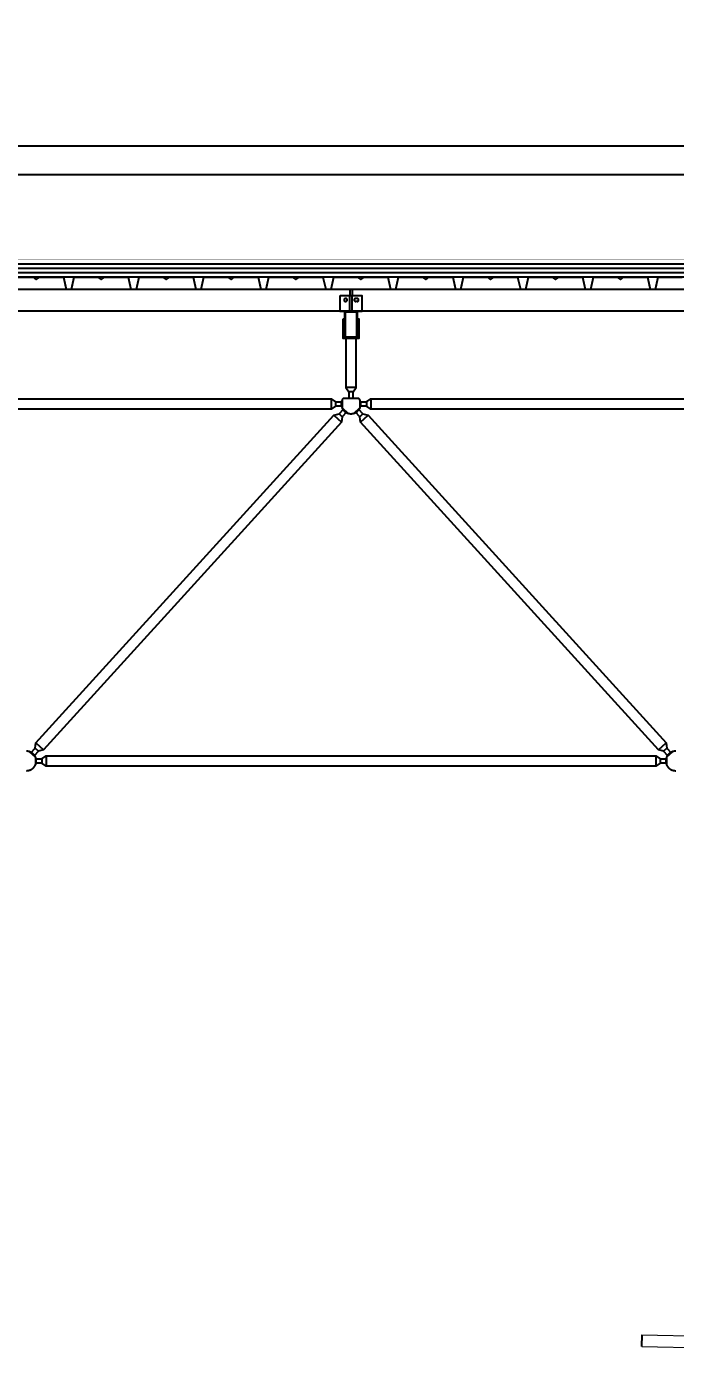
# Model space of a CAD drawing. Header units: centimetres. Extents: x 26569 to 160723, y -3143 to 14565.
# Drawn here: x 40926.7 to 41076.7, y 6125.5 to 6431.8 of the extents above; entities that cross this region are included whole.
import ezdxf

# ---------------------------------------------------------------- set-up
doc = ezdxf.new("R2010")
doc.units = ezdxf.units.CM
doc.header["$LTSCALE"] = 100
doc.linetypes.add('HIDDEN', pattern=[9.525, 6.35, -3.175])
for name, color, linetype in [('A-ANNO-DIMS', 187, 'Continuous'), ('A-DOOR', 193, 'Continuous'), ('A-ELEV-02', 253, 'Continuous'), ('A-ELEV-04', 250, 'Continuous'), ('A-WALL-INSL', 249, 'Continuous'), ('A-WALL-SNWPNL', 200, 'Continuous'), ('S-STEL', 3, 'Continuous')]:
    doc.layers.add(name, color=color, linetype=linetype)
doc.styles.add('Fields_100', font='act_simplex.shx', dxfattribs={"width": 0.8, "height": 20})
doc.linetypes.add('BATTING', pattern='A,0.00254,-2.54,[134,ltypeshp.shx,S=2.54,R=0,X=-2.54,Y=0],-5.08,[134,ltypeshp.shx,S=2.54,R=180,X=2.54,Y=0],-2.54', length=10.16254)
doc.dimstyles.new('FIELDS_100', dxfattribs={"dimscale": 0, "dimtxt": 20, "dimasz": 5, "dimexe": 5, "dimexo": 5, "dimgap": 5, "dimtad": 0, "dimdec": 0, "dimzin": 0, "dimdsep": 46, "dimtxsty": 'Fields_100', "dimblk": 'DOT', "dimcen": 0.09, "dimclrt": 50, "dimadec": 0, "dimazin": 0, "dimtfac": 1, "dimtdec": 0, "dimtix": 1, "dimtofl": 0, "dimtmove": 1, "dimatfit": 3, "dimfxl": 5, "dimfxlon": 1, "dimtolj": 1, "dimtzin": 0, "dimarcsym": 0})

# ---------------------------------------------------------------- blocks, each defined once
blk = doc.blocks.new('_Dot')
at = {"color": 0, "linetype": 'ByBlock', "lineweight": -2}
blk.add_line((-0.5, 0), (-1, 0), dxfattribs=at)
at = {"color": 0, "linetype": 'ByBlock', "const_width": 0.5}
blk.add_lwpolyline([(-0.25, 0, 1), (0.25, 0, 1)], format="xyb", close=True, dxfattribs=at)
blk = doc.blocks.new('*D699')
at = {"layer": 'A-ANNO-DIMS', "color": 0, "lineweight": -2, "transparency": 16777216}
for p, q in [((40326.73, 6649.56), (40326.73, 6659.56)), ((41226.73, 6649.56), (41226.73, 6659.56)), ((40331.73, 6654.56), (40745.07, 6654.56)), ((41221.73, 6654.56), (40808.4, 6654.56))]:
    blk.add_line(p, q, dxfattribs=at)
at = {"layer": 'DEFPOINTS', "color": 0, "transparency": 16777216}
for p in [(41226.73, 6654.56), (40326.73, 6232.06), (41226.73, 6232.06)]:
    blk.add_point(p, dxfattribs=at)
at = {"layer": 'A-ANNO-DIMS', "color": 0, "lineweight": -2, "transparency": 16777216, "xscale": 5, "yscale": 5, "zscale": 5, "rotation": 180}
blk.add_blockref('_Dot', (40326.73, 6654.56), dxfattribs=at)
at = {"layer": 'A-ANNO-DIMS', "color": 0, "lineweight": -2, "transparency": 16777216, "xscale": 5, "yscale": 5, "zscale": 5}
blk.add_blockref('_Dot', (41226.73, 6654.56), dxfattribs=at)
at = {"layer": 'A-ANNO-DIMS', "color": 50, "transparency": 16777216, "insert": (40776.73, 6654.56), "char_height": 20, "attachment_point": 5, "style": 'Fields_100'}
blk.add_mtext('\\A1;1800', dxfattribs=at)

msp = doc.modelspace()

# ---------------------------------------------------------------- linework, layer by layer
at = {"layer": 'A-DOOR', "lineweight": 0}
for p, q in [((41068.97, 6129.4), (41220.69, 6125.52)), ((41068.97, 6126.65), (41222.93, 6123.34))]:
    msp.add_line(p, q, dxfattribs=at)
at = {"layer": 'A-DOOR'}
msp.add_line((41068.97, 6126.65), (41069.04, 6129.4), dxfattribs=at)
at = {"layer": 'A-ELEV-02'}
for points in [[(36704.23, 6371.06), (41237.98, 6371.06)], [(41001.48, 6371.06), (41001.48, 6369.56)], [(41001.98, 6371.06), (41001.98, 6369.56)], [(41002.83, 6368.91), (41002.83, 6368.91), (41002.82, 6368.91), (41002.81, 6368.91), (41002.8, 6368.91), (41002.79, 6368.91), (41002.79, 6368.91), (41002.78, 6368.91), (41002.77, 6368.91), (41002.76, 6368.9), (41002.75, 6368.9), (41002.75, 6368.9), (41002.74, 6368.9), (41002.73, 6368.9), (41002.72, 6368.89), (41002.71, 6368.89), (41002.71, 6368.89), (41002.7, 6368.88), (41002.69, 6368.88), (41002.68, 6368.88), (41002.67, 6368.87), (41002.67, 6368.87), (41002.66, 6368.86), (41002.65, 6368.86), (41002.64, 6368.86), (41002.64, 6368.85), (41002.63, 6368.84), (41002.62, 6368.84), (41002.61, 6368.83), (41002.61, 6368.83), (41002.6, 6368.82), (41002.59, 6368.82), (41002.59, 6368.81), (41002.58, 6368.8), (41002.57, 6368.8), (41002.57, 6368.79), (41002.56, 6368.78), (41002.56, 6368.78), (41002.55, 6368.77), (41002.55, 6368.76), (41002.54, 6368.75), (41002.54, 6368.75), (41002.53, 6368.74), (41002.53, 6368.73), (41002.52, 6368.72), (41002.52, 6368.72), (41002.52, 6368.71), (41002.51, 6368.7), (41002.51, 6368.69), (41002.51, 6368.68), (41002.5, 6368.67), (41002.5, 6368.67), (41002.5, 6368.66), (41002.5, 6368.65), (41002.49, 6368.64), (41002.49, 6368.63), (41002.49, 6368.63), (41002.49, 6368.62), (41002.49, 6368.61), (41002.49, 6368.6), (41002.49, 6368.59), (41002.49, 6368.59), (41002.48, 6368.58), (41002.48, 6368.57), (41002.48, 6368.56), (41002.48, 6368.55), (41002.48, 6368.55), (41002.49, 6368.54), (41002.49, 6368.53), (41002.49, 6368.52), (41002.49, 6368.51), (41002.49, 6368.51), (41002.49, 6368.5), (41002.49, 6368.49), (41002.49, 6368.48), (41002.5, 6368.47), (41002.5, 6368.47), (41002.5, 6368.46), (41002.5, 6368.45), (41002.51, 6368.44), (41002.51, 6368.43), (41002.51, 6368.43), (41002.52, 6368.42), (41002.52, 6368.41), (41002.52, 6368.4), (41002.53, 6368.39), (41002.53, 6368.39), (41002.54, 6368.38), (41002.54, 6368.37), (41002.55, 6368.36), (41002.55, 6368.36), (41002.56, 6368.35), (41002.56, 6368.34), (41002.57, 6368.33), (41002.57, 6368.33), (41002.58, 6368.32), (41002.59, 6368.31), (41002.59, 6368.31), (41002.6, 6368.3), (41002.61, 6368.3), (41002.61, 6368.29), (41002.62, 6368.28), (41002.63, 6368.28), (41002.64, 6368.27), (41002.64, 6368.27), (41002.65, 6368.26), (41002.66, 6368.26), (41002.67, 6368.26), (41002.67, 6368.25), (41002.68, 6368.25), (41002.69, 6368.24), (41002.7, 6368.24), (41002.71, 6368.24), (41002.71, 6368.23), (41002.72, 6368.23), (41002.73, 6368.23), (41002.74, 6368.23), (41002.75, 6368.22), (41002.75, 6368.22), (41002.76, 6368.22), (41002.77, 6368.22), (41002.78, 6368.22), (41002.79, 6368.22), (41002.79, 6368.21), (41002.8, 6368.21), (41002.81, 6368.21), (41002.82, 6368.21), (41002.83, 6368.21), (41002.83, 6368.21)], [(41003.13, 6368.91), (41002.83, 6368.91)], [(41003.13, 6368.21), (41002.83, 6368.21)], [(41003.13, 6368.21), (41003.14, 6368.21), (41003.15, 6368.21), (41003.16, 6368.21), (41003.17, 6368.21), (41003.17, 6368.21), (41003.18, 6368.22), (41003.19, 6368.22), (41003.2, 6368.22), (41003.21, 6368.22), (41003.21, 6368.22), (41003.22, 6368.22), (41003.23, 6368.23), (41003.24, 6368.23), (41003.25, 6368.23), (41003.26, 6368.23), (41003.26, 6368.24), (41003.27, 6368.24), (41003.28, 6368.24), (41003.29, 6368.25), (41003.3, 6368.25), (41003.3, 6368.26), (41003.31, 6368.26), (41003.32, 6368.26), (41003.33, 6368.27), (41003.33, 6368.27), (41003.34, 6368.28), (41003.35, 6368.28), (41003.35, 6368.29), (41003.36, 6368.3), (41003.37, 6368.3), (41003.38, 6368.31), (41003.38, 6368.31), (41003.39, 6368.32), (41003.39, 6368.33), (41003.4, 6368.33), (41003.41, 6368.34), (41003.41, 6368.35), (41003.42, 6368.36), (41003.42, 6368.36), (41003.43, 6368.37), (41003.43, 6368.38), (41003.44, 6368.39), (41003.44, 6368.39), (41003.45, 6368.4), (41003.45, 6368.41), (41003.45, 6368.42), (41003.46, 6368.43), (41003.46, 6368.43), (41003.46, 6368.44), (41003.47, 6368.45), (41003.47, 6368.46), (41003.47, 6368.47), (41003.47, 6368.47), (41003.48, 6368.48), (41003.48, 6368.49), (41003.48, 6368.5), (41003.48, 6368.51), (41003.48, 6368.51), (41003.48, 6368.52), (41003.48, 6368.53), (41003.48, 6368.54), (41003.48, 6368.55), (41003.48, 6368.55), (41003.48, 6368.56), (41003.48, 6368.57), (41003.48, 6368.58), (41003.48, 6368.59), (41003.48, 6368.59), (41003.48, 6368.6), (41003.48, 6368.61), (41003.48, 6368.62), (41003.48, 6368.63), (41003.48, 6368.63), (41003.48, 6368.64), (41003.47, 6368.65), (41003.47, 6368.66), (41003.47, 6368.67), (41003.47, 6368.67), (41003.46, 6368.68), (41003.46, 6368.69), (41003.46, 6368.7), (41003.45, 6368.71), (41003.45, 6368.72), (41003.45, 6368.72), (41003.44, 6368.73), (41003.44, 6368.74), (41003.43, 6368.75), (41003.43, 6368.75), (41003.42, 6368.76), (41003.42, 6368.77), (41003.41, 6368.78), (41003.41, 6368.78), (41003.4, 6368.79), (41003.39, 6368.8), (41003.39, 6368.8), (41003.38, 6368.81), (41003.38, 6368.82), (41003.37, 6368.82), (41003.36, 6368.83), (41003.35, 6368.83), (41003.35, 6368.84), (41003.34, 6368.84), (41003.33, 6368.85), (41003.33, 6368.86), (41003.32, 6368.86), (41003.31, 6368.86), (41003.3, 6368.87), (41003.3, 6368.87), (41003.29, 6368.88), (41003.28, 6368.88), (41003.27, 6368.88), (41003.26, 6368.89), (41003.26, 6368.89), (41003.25, 6368.89), (41003.24, 6368.9), (41003.23, 6368.9), (41003.22, 6368.9), (41003.21, 6368.9), (41003.21, 6368.9), (41003.2, 6368.91), (41003.19, 6368.91), (41003.18, 6368.91), (41003.17, 6368.91), (41003.17, 6368.91), (41003.16, 6368.91), (41003.15, 6368.91), (41003.14, 6368.91), (41003.13, 6368.91)], [(36704.23, 6366.06), (41237.98, 6366.06)], [(40999.23, 6366.06), (41004.23, 6366.06)], [(40999.93, 6363.26), (41000.18, 6363.26)], [(40999.93, 6362.56), (41000.18, 6362.56)], [(41003.28, 6363.26), (41003.53, 6363.26)], [(41003.28, 6362.56), (41003.53, 6362.56)], [(41000.53, 6359.66), (41000.53, 6348.36), (41001.23, 6347.36), (41001.23, 6345.86)], [(41002.23, 6345.86), (41002.23, 6347.36), (41002.94, 6348.36), (41002.94, 6359.66)], [(41002.94, 6348.36), (41000.53, 6348.36)], [(40853.78, 6345.01), (40855.28, 6345.01), (40856.28, 6345.72), (40997.18, 6345.72), (40998.18, 6345.01), (40999.68, 6345.01)], [(40997.18, 6345.72), (40997.18, 6343.3)], [(40999.93, 6345.86), (40999.89, 6345.8), (40999.85, 6345.74), (40999.81, 6345.68), (40999.77, 6345.61), (40999.73, 6345.54), (40999.7, 6345.47), (40999.67, 6345.4), (40999.64, 6345.33), (40999.61, 6345.26), (40999.6, 6345.22), (40999.59, 6345.18), (40999.57, 6345.14), (40999.56, 6345.11), (40999.55, 6345.07), (40999.54, 6345.03), (40999.54, 6344.99), (40999.53, 6344.95), (40999.52, 6344.91), (40999.51, 6344.87), (40999.51, 6344.83), (40999.5, 6344.79), (40999.5, 6344.75), (40999.49, 6344.71), (40999.49, 6344.67), (40999.49, 6344.63), (40999.49, 6344.59), (40999.48, 6344.55), (40999.48, 6344.52), (40999.48, 6344.48), (40999.49, 6344.44), (40999.49, 6344.4), (40999.49, 6344.36), (40999.49, 6344.32), (40999.5, 6344.28), (40999.5, 6344.24), (40999.51, 6344.2), (40999.51, 6344.16), (40999.53, 6344.08), (40999.54, 6344.01), (40999.56, 6343.93), (40999.58, 6343.86), (40999.61, 6343.78), (40999.63, 6343.71), (40999.66, 6343.64), (40999.69, 6343.57), (40999.72, 6343.51), (40999.76, 6343.44), (40999.79, 6343.37), (40999.83, 6343.31), (40999.87, 6343.25), (40999.92, 6343.18), (40999.96, 6343.12), (41000.01, 6343.06), (41000.07, 6343), (41000.12, 6342.95), (41000.15, 6342.92), (41000.17, 6342.89), (41000.2, 6342.86), (41000.23, 6342.84), (41000.26, 6342.81), (41000.29, 6342.78), (41000.32, 6342.76), (41000.35, 6342.73), (41000.39, 6342.71), (41000.42, 6342.69), (41000.45, 6342.66), (41000.48, 6342.64), (41000.52, 6342.62), (41000.55, 6342.6), (41000.59, 6342.58), (41000.62, 6342.56), (41000.65, 6342.54), (41000.69, 6342.52), (41000.73, 6342.5), (41000.76, 6342.48), (41000.8, 6342.47), (41000.83, 6342.45), (41000.87, 6342.43), (41000.91, 6342.42), (41000.94, 6342.41), (41000.98, 6342.39), (41001.02, 6342.38), (41001.06, 6342.37), (41001.13, 6342.34), (41001.21, 6342.33), (41001.28, 6342.31), (41001.36, 6342.29), (41001.43, 6342.28), (41001.51, 6342.27), (41001.59, 6342.27), (41001.66, 6342.26), (41001.73, 6342.26), (41001.81, 6342.26), (41001.88, 6342.27), (41001.96, 6342.27), (41002.03, 6342.28), (41002.11, 6342.29), (41002.19, 6342.31), (41002.26, 6342.33), (41002.34, 6342.34), (41002.41, 6342.37), (41002.45, 6342.38), (41002.49, 6342.39), (41002.52, 6342.41), (41002.56, 6342.42), (41002.6, 6342.43), (41002.63, 6342.45), (41002.67, 6342.47), (41002.71, 6342.48), (41002.74, 6342.5), (41002.78, 6342.52), (41002.81, 6342.54), (41002.85, 6342.56), (41002.88, 6342.58), (41002.92, 6342.6), (41002.95, 6342.62), (41002.98, 6342.64), (41003.02, 6342.66), (41003.05, 6342.69), (41003.08, 6342.71), (41003.11, 6342.73), (41003.15, 6342.76), (41003.18, 6342.78), (41003.21, 6342.81), (41003.24, 6342.84), (41003.27, 6342.86), (41003.29, 6342.89), (41003.32, 6342.92), (41003.35, 6342.95), (41003.4, 6343), (41003.45, 6343.06), (41003.5, 6343.12), (41003.55, 6343.18), (41003.59, 6343.25), (41003.64, 6343.31), (41003.68, 6343.37), (41003.71, 6343.44), (41003.75, 6343.51), (41003.78, 6343.57), (41003.81, 6343.64), (41003.84, 6343.71), (41003.86, 6343.78), (41003.89, 6343.86), (41003.91, 6343.93), (41003.93, 6344.01), (41003.94, 6344.08), (41003.96, 6344.16), (41003.96, 6344.2), (41003.97, 6344.24), (41003.97, 6344.28), (41003.98, 6344.32), (41003.98, 6344.36), (41003.98, 6344.4), (41003.98, 6344.44), (41003.98, 6344.48), (41003.98, 6344.52), (41003.98, 6344.55), (41003.98, 6344.59), (41003.98, 6344.63), (41003.98, 6344.67), (41003.98, 6344.71), (41003.97, 6344.75), (41003.97, 6344.79), (41003.96, 6344.83), (41003.96, 6344.87), (41003.95, 6344.91), (41003.94, 6344.95), (41003.93, 6344.99), (41003.92, 6345.03), (41003.91, 6345.07), (41003.9, 6345.11), (41003.89, 6345.14), (41003.88, 6345.18), (41003.87, 6345.22), (41003.86, 6345.26), (41003.83, 6345.33), (41003.8, 6345.4), (41003.77, 6345.47), (41003.73, 6345.54), (41003.7, 6345.61), (41003.66, 6345.68), (41003.62, 6345.74), (41003.58, 6345.8), (41003.53, 6345.86)], [(40999.68, 6345.44), (40999.68, 6343.58)], [(40999.93, 6345.86), (41003.53, 6345.86)], [(41002.23, 6347.36), (41001.23, 6347.36)], [(41003.78, 6345.01), (41005.28, 6345.01), (41006.28, 6345.72), (41147.18, 6345.72), (41148.18, 6345.01), (41149.68, 6345.01)], [(41003.78, 6345.44), (41003.78, 6343.58)], [(41006.28, 6345.72), (41006.28, 6343.3)], [(40999.68, 6344.01), (40998.18, 6344.01), (40997.18, 6343.3), (40856.28, 6343.3), (40855.28, 6344.01), (40853.78, 6344.01)], [(40998.18, 6345.01), (40998.18, 6344.01)], [(40998.98, 6342.22), (40999.72, 6341.55)], [(40999.67, 6343.62), (41001.04, 6342.37)], [(41002.43, 6342.37), (41003.8, 6343.62)], [(41003.75, 6341.55), (41004.49, 6342.22)], [(41149.68, 6344.01), (41148.18, 6344.01), (41147.18, 6343.3), (41006.28, 6343.3), (41005.28, 6344.01), (41003.78, 6344.01)], [(41005.28, 6345.01), (41005.28, 6344.01)], [(40997.78, 6341.96), (40999.57, 6340.33)], [(41003.9, 6340.33), (41005.69, 6341.96)], [(40928.9, 6266.19), (40930.69, 6264.57)], [(41072.78, 6264.57), (41074.57, 6266.19)], [(40926.73, 6259.76), (40926.78, 6259.76), (40926.83, 6259.76), (40926.89, 6259.77), (40926.94, 6259.77), (40926.99, 6259.78), (40927.04, 6259.78), (40927.09, 6259.79), (40927.14, 6259.8), (40927.2, 6259.81), (40927.25, 6259.82), (40927.3, 6259.83), (40927.35, 6259.85), (40927.41, 6259.86), (40927.46, 6259.88), (40927.51, 6259.9), (40927.56, 6259.92), (40927.61, 6259.94), (40927.67, 6259.96), (40927.72, 6259.99), (40927.77, 6260.01), (40927.82, 6260.04), (40927.87, 6260.07), (40927.92, 6260.1), (40927.97, 6260.13), (40928.01, 6260.16), (40928.06, 6260.19), (40928.11, 6260.23), (40928.15, 6260.27), (40928.2, 6260.3), (40928.24, 6260.34), (40928.28, 6260.38), (40928.33, 6260.42), (40928.37, 6260.46), (40928.41, 6260.51), (40928.44, 6260.55), (40928.48, 6260.59), (40928.52, 6260.64), (40928.55, 6260.69), (40928.59, 6260.73), (40928.62, 6260.78), (40928.65, 6260.83), (40928.68, 6260.88), (40928.71, 6260.93), (40928.73, 6260.98), (40928.76, 6261.03), (40928.78, 6261.08), (40928.81, 6261.13), (40928.83, 6261.18), (40928.85, 6261.24), (40928.86, 6261.29), (40928.88, 6261.34), (40928.9, 6261.39), (40928.91, 6261.45), (40928.92, 6261.5), (40928.94, 6261.55), (40928.95, 6261.6), (40928.96, 6261.66), (40928.96, 6261.71), (40928.97, 6261.76), (40928.98, 6261.81), (40928.98, 6261.86), (40928.98, 6261.91), (40928.98, 6261.96), (40928.98, 6262.01), (40928.98, 6262.06), (40928.98, 6262.11), (40928.98, 6262.16), (40928.98, 6262.21), (40928.97, 6262.27), (40928.96, 6262.32), (40928.96, 6262.37), (40928.95, 6262.42), (40928.94, 6262.47), (40928.92, 6262.53), (40928.91, 6262.58), (40928.9, 6262.63), (40928.88, 6262.68), (40928.86, 6262.74), (40928.85, 6262.79), (40928.83, 6262.84), (40928.81, 6262.89), (40928.78, 6262.94), (40928.76, 6262.99), (40928.73, 6263.05), (40928.71, 6263.1), (40928.68, 6263.15), (40928.65, 6263.19), (40928.62, 6263.24), (40928.59, 6263.29), (40928.55, 6263.34), (40928.52, 6263.38), (40928.48, 6263.43), (40928.44, 6263.48), (40928.41, 6263.52), (40928.37, 6263.56), (40928.33, 6263.6), (40928.28, 6263.64), (40928.24, 6263.68), (40928.2, 6263.72), (40928.15, 6263.76), (40928.11, 6263.8), (40928.06, 6263.83), (40928.01, 6263.86), (40927.97, 6263.9), (40927.92, 6263.93), (40927.87, 6263.96), (40927.82, 6263.98), (40927.77, 6264.01), (40927.72, 6264.04), (40927.67, 6264.06), (40927.61, 6264.08), (40927.56, 6264.1), (40927.51, 6264.12), (40927.46, 6264.14), (40927.41, 6264.16), (40927.35, 6264.18), (40927.3, 6264.19), (40927.25, 6264.2), (40927.2, 6264.21), (40927.14, 6264.22), (40927.09, 6264.23), (40927.04, 6264.24), (40926.99, 6264.25), (40926.94, 6264.25), (40926.89, 6264.26), (40926.83, 6264.26), (40926.78, 6264.26), (40926.73, 6264.26)], [(40927.43, 6264.15), (40928.8, 6262.91)], [(40928.75, 6264.98), (40929.49, 6264.3)], [(40928.78, 6262.51), (40930.28, 6262.51), (40931.28, 6263.22), (41072.18, 6263.22), (41073.18, 6262.51), (41074.68, 6262.51)], [(40928.78, 6262.94), (40928.78, 6261.08)], [(40931.28, 6263.22), (40931.28, 6260.8)], [(41072.18, 6263.22), (41072.18, 6260.8)], [(41073.98, 6264.3), (41074.72, 6264.98)], [(41076.78, 6264.26), (41076.73, 6264.26), (41076.68, 6264.26), (41076.63, 6264.26), (41076.58, 6264.26), (41076.53, 6264.25), (41076.48, 6264.25), (41076.43, 6264.24), (41076.38, 6264.23), (41076.32, 6264.22), (41076.27, 6264.21), (41076.22, 6264.2), (41076.17, 6264.19), (41076.12, 6264.18), (41076.06, 6264.16), (41076.01, 6264.14), (41075.96, 6264.12), (41075.91, 6264.1), (41075.85, 6264.08), (41075.8, 6264.06), (41075.75, 6264.04), (41075.7, 6264.01), (41075.65, 6263.98), (41075.6, 6263.96), (41075.55, 6263.93), (41075.5, 6263.9), (41075.46, 6263.86), (41075.41, 6263.83), (41075.36, 6263.8), (41075.32, 6263.76), (41075.27, 6263.72), (41075.23, 6263.68), (41075.19, 6263.64), (41075.14, 6263.6), (41075.1, 6263.56), (41075.06, 6263.52), (41075.02, 6263.48), (41074.99, 6263.43), (41074.95, 6263.38), (41074.92, 6263.34), (41074.88, 6263.29), (41074.85, 6263.24), (41074.82, 6263.19), (41074.79, 6263.15), (41074.76, 6263.1), (41074.74, 6263.05), (41074.71, 6262.99), (41074.69, 6262.94), (41074.66, 6262.89), (41074.64, 6262.84), (41074.62, 6262.79), (41074.6, 6262.74), (41074.59, 6262.68), (41074.57, 6262.63), (41074.56, 6262.58), (41074.54, 6262.53), (41074.53, 6262.47), (41074.52, 6262.42), (41074.51, 6262.37), (41074.51, 6262.32), (41074.5, 6262.27), (41074.49, 6262.21), (41074.49, 6262.16), (41074.49, 6262.11), (41074.48, 6262.06), (41074.48, 6262.01), (41074.48, 6261.96), (41074.49, 6261.91), (41074.49, 6261.86), (41074.49, 6261.81), (41074.5, 6261.76), (41074.51, 6261.71), (41074.51, 6261.66), (41074.52, 6261.6), (41074.53, 6261.55), (41074.54, 6261.5), (41074.56, 6261.45), (41074.57, 6261.39), (41074.59, 6261.34), (41074.6, 6261.29), (41074.62, 6261.24), (41074.64, 6261.18), (41074.66, 6261.13), (41074.69, 6261.08), (41074.71, 6261.03), (41074.74, 6260.98), (41074.76, 6260.93), (41074.79, 6260.88), (41074.82, 6260.83), (41074.85, 6260.78), (41074.88, 6260.73), (41074.92, 6260.69), (41074.95, 6260.64), (41074.99, 6260.59), (41075.02, 6260.55), (41075.06, 6260.51), (41075.1, 6260.46), (41075.14, 6260.42), (41075.19, 6260.38), (41075.23, 6260.34), (41075.27, 6260.3), (41075.32, 6260.27), (41075.36, 6260.23), (41075.41, 6260.19), (41075.46, 6260.16), (41075.5, 6260.13), (41075.55, 6260.1), (41075.6, 6260.07), (41075.65, 6260.04), (41075.7, 6260.01), (41075.75, 6259.99), (41075.8, 6259.96), (41075.85, 6259.94), (41075.91, 6259.92), (41075.96, 6259.9), (41076.01, 6259.88), (41076.06, 6259.86), (41076.12, 6259.85), (41076.17, 6259.83), (41076.22, 6259.82), (41076.27, 6259.81), (41076.32, 6259.8), (41076.38, 6259.79), (41076.43, 6259.78), (41076.48, 6259.78), (41076.53, 6259.77), (41076.58, 6259.77), (41076.63, 6259.76), (41076.68, 6259.76), (41076.73, 6259.76), (41076.78, 6259.76)], [(41074.67, 6262.91), (41076.04, 6264.15)], [(41074.68, 6262.94), (41074.68, 6261.08)], [(41074.68, 6261.51), (41073.18, 6261.51), (41072.18, 6260.8), (40931.28, 6260.8), (40930.28, 6261.51), (40928.78, 6261.51)], [(40930.28, 6262.51), (40930.28, 6261.51)], [(41073.18, 6262.51), (41073.18, 6261.51)]]:
    msp.add_lwpolyline(points, dxfattribs=at)
for points in [[(40999.23, 6369.56), (41004.23, 6369.56), (41004.23, 6365.91), (40999.23, 6365.91)], [(41000.83, 6368.56), (41000.83, 6368.57), (41000.83, 6368.58), (41000.83, 6368.59), (41000.83, 6368.59), (41000.83, 6368.6), (41000.83, 6368.61), (41000.83, 6368.62), (41000.83, 6368.63), (41000.83, 6368.63), (41000.83, 6368.64), (41000.82, 6368.65), (41000.82, 6368.66), (41000.82, 6368.67), (41000.82, 6368.67), (41000.81, 6368.68), (41000.81, 6368.69), (41000.81, 6368.7), (41000.8, 6368.71), (41000.8, 6368.72), (41000.8, 6368.72), (41000.79, 6368.73), (41000.79, 6368.74), (41000.78, 6368.75), (41000.78, 6368.75), (41000.77, 6368.76), (41000.77, 6368.77), (41000.76, 6368.78), (41000.76, 6368.78), (41000.75, 6368.79), (41000.74, 6368.8), (41000.74, 6368.8), (41000.73, 6368.81), (41000.73, 6368.82), (41000.72, 6368.82), (41000.71, 6368.83), (41000.7, 6368.83), (41000.7, 6368.84), (41000.69, 6368.84), (41000.68, 6368.85), (41000.68, 6368.86), (41000.67, 6368.86), (41000.66, 6368.86), (41000.65, 6368.87), (41000.65, 6368.87), (41000.64, 6368.88), (41000.63, 6368.88), (41000.62, 6368.88), (41000.61, 6368.89), (41000.61, 6368.89), (41000.6, 6368.89), (41000.59, 6368.9), (41000.58, 6368.9), (41000.57, 6368.9), (41000.56, 6368.9), (41000.56, 6368.9), (41000.55, 6368.91), (41000.54, 6368.91), (41000.53, 6368.91), (41000.52, 6368.91), (41000.52, 6368.91), (41000.51, 6368.91), (41000.5, 6368.91), (41000.49, 6368.91), (41000.48, 6368.91), (41000.48, 6368.91), (41000.47, 6368.91), (41000.46, 6368.91), (41000.45, 6368.91), (41000.44, 6368.91), (41000.44, 6368.91), (41000.43, 6368.91), (41000.42, 6368.91), (41000.41, 6368.9), (41000.4, 6368.9), (41000.4, 6368.9), (41000.39, 6368.9), (41000.38, 6368.9), (41000.37, 6368.89), (41000.36, 6368.89), (41000.36, 6368.89), (41000.35, 6368.88), (41000.34, 6368.88), (41000.33, 6368.88), (41000.32, 6368.87), (41000.32, 6368.87), (41000.31, 6368.86), (41000.3, 6368.86), (41000.29, 6368.86), (41000.29, 6368.85), (41000.28, 6368.84), (41000.27, 6368.84), (41000.26, 6368.83), (41000.26, 6368.83), (41000.25, 6368.82), (41000.24, 6368.82), (41000.24, 6368.81), (41000.23, 6368.8), (41000.22, 6368.8), (41000.22, 6368.79), (41000.21, 6368.78), (41000.21, 6368.78), (41000.2, 6368.77), (41000.2, 6368.76), (41000.19, 6368.75), (41000.19, 6368.75), (41000.18, 6368.74), (41000.18, 6368.73), (41000.17, 6368.72), (41000.17, 6368.72), (41000.17, 6368.71), (41000.16, 6368.7), (41000.16, 6368.69), (41000.16, 6368.68), (41000.15, 6368.67), (41000.15, 6368.67), (41000.15, 6368.66), (41000.15, 6368.65), (41000.14, 6368.64), (41000.14, 6368.63), (41000.14, 6368.63), (41000.14, 6368.62), (41000.14, 6368.61), (41000.14, 6368.6), (41000.14, 6368.59), (41000.14, 6368.59), (41000.13, 6368.58), (41000.13, 6368.57), (41000.13, 6368.56), (41000.13, 6368.55), (41000.13, 6368.55), (41000.14, 6368.54), (41000.14, 6368.53), (41000.14, 6368.52), (41000.14, 6368.51), (41000.14, 6368.51), (41000.14, 6368.5), (41000.14, 6368.49), (41000.14, 6368.48), (41000.15, 6368.47), (41000.15, 6368.47), (41000.15, 6368.46), (41000.15, 6368.45), (41000.16, 6368.44), (41000.16, 6368.43), (41000.16, 6368.43), (41000.17, 6368.42), (41000.17, 6368.41), (41000.17, 6368.4), (41000.18, 6368.39), (41000.18, 6368.39), (41000.19, 6368.38), (41000.19, 6368.37), (41000.2, 6368.36), (41000.2, 6368.36), (41000.21, 6368.35), (41000.21, 6368.34), (41000.22, 6368.33), (41000.22, 6368.33), (41000.23, 6368.32), (41000.24, 6368.31), (41000.24, 6368.31), (41000.25, 6368.3), (41000.26, 6368.3), (41000.26, 6368.29), (41000.27, 6368.28), (41000.28, 6368.28), (41000.29, 6368.27), (41000.29, 6368.27), (41000.3, 6368.26), (41000.31, 6368.26), (41000.32, 6368.26), (41000.32, 6368.25), (41000.33, 6368.25), (41000.34, 6368.24), (41000.35, 6368.24), (41000.36, 6368.24), (41000.36, 6368.23), (41000.37, 6368.23), (41000.38, 6368.23), (41000.39, 6368.23), (41000.4, 6368.22), (41000.4, 6368.22), (41000.41, 6368.22), (41000.42, 6368.22), (41000.43, 6368.22), (41000.44, 6368.22), (41000.44, 6368.21), (41000.45, 6368.21), (41000.46, 6368.21), (41000.47, 6368.21), (41000.48, 6368.21), (41000.48, 6368.21), (41000.49, 6368.21), (41000.5, 6368.21), (41000.51, 6368.21), (41000.52, 6368.21), (41000.52, 6368.21), (41000.53, 6368.22), (41000.54, 6368.22), (41000.55, 6368.22), (41000.56, 6368.22), (41000.56, 6368.22), (41000.57, 6368.22), (41000.58, 6368.23), (41000.59, 6368.23), (41000.6, 6368.23), (41000.61, 6368.23), (41000.61, 6368.24), (41000.62, 6368.24), (41000.63, 6368.24), (41000.64, 6368.25), (41000.65, 6368.25), (41000.65, 6368.26), (41000.66, 6368.26), (41000.67, 6368.26), (41000.68, 6368.27), (41000.68, 6368.27), (41000.69, 6368.28), (41000.7, 6368.28), (41000.7, 6368.29), (41000.71, 6368.3), (41000.72, 6368.3), (41000.73, 6368.31), (41000.73, 6368.31), (41000.74, 6368.32), (41000.74, 6368.33), (41000.75, 6368.33), (41000.76, 6368.34), (41000.76, 6368.35), (41000.77, 6368.36), (41000.77, 6368.36), (41000.78, 6368.37), (41000.78, 6368.38), (41000.79, 6368.39), (41000.79, 6368.39), (41000.8, 6368.4), (41000.8, 6368.41), (41000.8, 6368.42), (41000.81, 6368.43), (41000.81, 6368.43), (41000.81, 6368.44), (41000.82, 6368.45), (41000.82, 6368.46), (41000.82, 6368.47), (41000.82, 6368.47), (41000.83, 6368.48), (41000.83, 6368.49), (41000.83, 6368.5), (41000.83, 6368.51), (41000.83, 6368.51), (41000.83, 6368.52), (41000.83, 6368.53), (41000.83, 6368.54), (41000.83, 6368.55), (41000.83, 6368.55)], [(40999.93, 6364.16), (41000.18, 6364.16), (41000.18, 6359.91), (41003.28, 6359.91), (41003.28, 6364.16), (41003.53, 6364.16), (41003.53, 6359.66), (40999.93, 6359.66)], [(40927.74, 6263.87), (40928.75, 6264.98), (40928.9, 6266.19), (40997.78, 6341.96), (40998.98, 6342.22), (40999.99, 6343.33), (41000.73, 6342.66), (40999.72, 6341.55), (40999.57, 6340.33), (40930.69, 6264.57), (40929.49, 6264.3), (40928.48, 6263.19)], [(41074.99, 6263.19), (41073.98, 6264.3), (41072.78, 6264.57), (41003.9, 6340.33), (41003.75, 6341.55), (41002.74, 6342.66), (41003.48, 6343.33), (41004.49, 6342.22), (41005.69, 6341.96), (41074.57, 6266.19), (41074.72, 6264.98), (41075.73, 6263.87)]]:
    msp.add_lwpolyline(points, close=True, dxfattribs=at)
at = {"layer": 'A-ELEV-02', "linetype": 'HIDDEN', "ltscale": 0.1}
for points in [[(41001.48, 6366.06), (41001.48, 6369.56)], [(41001.98, 6366.06), (41001.98, 6369.56)]]:
    msp.add_lwpolyline(points, dxfattribs=at)
at = {"layer": 'A-ELEV-04'}
for p, q in [((41257.01, 6404.13), (31299.11, 6404.13)), ((32208.53, 6397.57), (41237.71, 6397.57))]:
    msp.add_line(p, q, dxfattribs=at)
at = {"layer": 'A-WALL-INSL', "ltscale": 0.002, "const_width": 0.1}
msp.add_lwpolyline([(41241.73, 6377.81), (32205.48, 6377.81)], dxfattribs=at)
at = {"layer": 'A-WALL-INSL', "linetype": 'BATTING', "ltscale": 0.002}
for points in [[(41241.73, 6376.81), (32205.48, 6376.81)], [(41241.73, 6374.81), (32205.48, 6374.81)]]:
    msp.add_lwpolyline(points, dxfattribs=at)
at = {"layer": 'A-WALL-INSL', "ltscale": 0.002}
for points in [[(41241.73, 6375.81), (32205.48, 6375.81)], [(41241.73, 6373.81), (32205.48, 6373.81)]]:
    msp.add_lwpolyline(points, dxfattribs=at)
at = {"layer": 'A-WALL-SNWPNL', "ltscale": 100}
for points in [[(40922.75, 6373.81), (40928.25, 6373.81), (40929, 6373.31), (40929.75, 6373.81), (40935.25, 6373.81), (40935.88, 6371.06), (40937.13, 6371.06), (40937.35, 6372.04)], [(40935.66, 6372.04), (40935.88, 6371.06), (40937.13, 6371.06), (40937.75, 6373.81), (40943.25, 6373.81), (40944, 6373.31), (40944.75, 6373.81), (40950.25, 6373.81), (40950.88, 6371.06), (40952.13, 6371.06), (40952.75, 6373.81), (40958.25, 6373.81), (40959, 6373.31), (40959.75, 6373.81), (40965.25, 6373.81), (40965.88, 6371.06), (40967.13, 6371.06), (40967.75, 6373.81), (40973.25, 6373.81), (40974, 6373.31), (40974.75, 6373.81), (40980.25, 6373.81), (40980.88, 6371.06), (40982.13, 6371.06), (40982.35, 6372.04)], [(40980.66, 6372.04), (40980.88, 6371.06), (40982.13, 6371.06), (40982.75, 6373.81), (40988.25, 6373.81), (40989, 6373.31), (40989.75, 6373.81), (40995.25, 6373.81), (40995.88, 6371.06), (40997.13, 6371.06), (40997.75, 6373.81), (41003.25, 6373.81), (41004, 6373.31), (41004.75, 6373.81), (41010.25, 6373.81), (41010.88, 6371.06), (41012.13, 6371.06), (41012.75, 6373.81), (41018.25, 6373.81), (41019, 6373.31), (41019.75, 6373.81), (41025.25, 6373.81), (41025.88, 6371.06), (41027.13, 6371.06), (41027.35, 6372.04)], [(41025.66, 6372.04), (41025.88, 6371.06), (41027.13, 6371.06), (41027.75, 6373.81), (41033.25, 6373.81), (41034, 6373.31), (41034.75, 6373.81), (41040.25, 6373.81), (41040.88, 6371.06), (41042.13, 6371.06), (41042.75, 6373.81), (41048.25, 6373.81), (41049, 6373.31), (41049.75, 6373.81), (41055.25, 6373.81), (41055.88, 6371.06), (41057.13, 6371.06), (41057.75, 6373.81), (41063.25, 6373.81), (41064, 6373.31), (41064.75, 6373.81), (41070.25, 6373.81), (41070.88, 6371.06), (41072.13, 6371.06), (41072.35, 6372.04)], [(41070.66, 6372.04), (41070.88, 6371.06), (41072.13, 6371.06), (41072.75, 6373.81), (41078.25, 6373.81)]]:
    msp.add_lwpolyline(points, dxfattribs=at)
at = {"layer": 'S-STEL'}
msp.add_lwpolyline([(41003.23, 6359.91), (41003.23, 6365.91), (41000.23, 6365.91), (41000.23, 6359.91)], dxfattribs=at)
msp.add_lwpolyline([(41003.08, 6365.76), (41000.38, 6365.76), (41000.38, 6360.06), (41003.08, 6360.06)], close=True, dxfattribs=at)

# ---------------------------------------------------------------- dimensions: what is measured, and where the dimension line sits
at = {"layer": 'A-ANNO-DIMS'}
dim = msp.add_linear_dim(base=(41226.73, 6654.56), p1=(40326.73, 6232.06), p2=(41226.73, 6232.06), dimstyle='FIELDS_100', override={"dimscale": 1, "dimlfac": 2}, dxfattribs=at)
dim.commit()
dim.dimension.update_dxf_attribs({"geometry": '*D699', "text_midpoint": (40776.73, 6654.56)})

doc.saveas('drawing.dxf')
